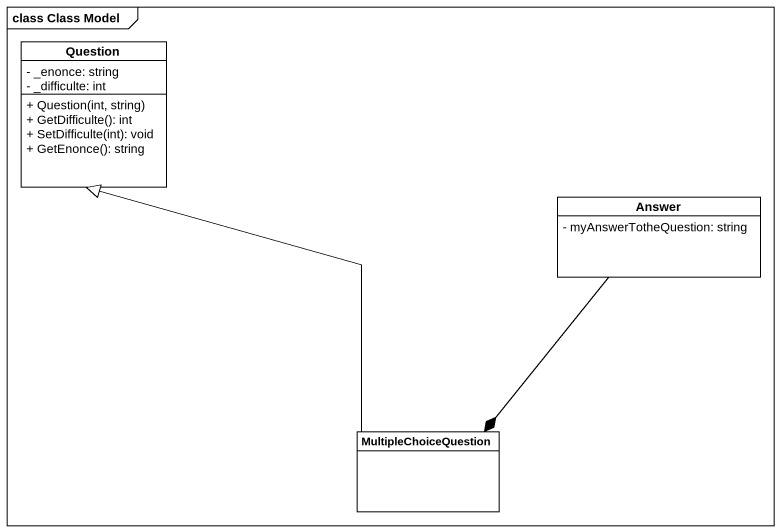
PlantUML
@startuml
mainframe class Class Model
hide circle
hide empty members
skinparam classAttributeIconSize 0
class Question {
  - _enonce: string
  - _difficulte: int
  + Question(int, string)
  + GetDifficulte(): int
  + SetDifficulte(int): void
  + GetEnonce(): string
}
class Answer {
  - myAnswerTotheQuestion: string
}
class MultipleChoiceQuestion
Answer --* MultipleChoiceQuestion
MultipleChoiceQuestion -up-|> Question
@enduml
